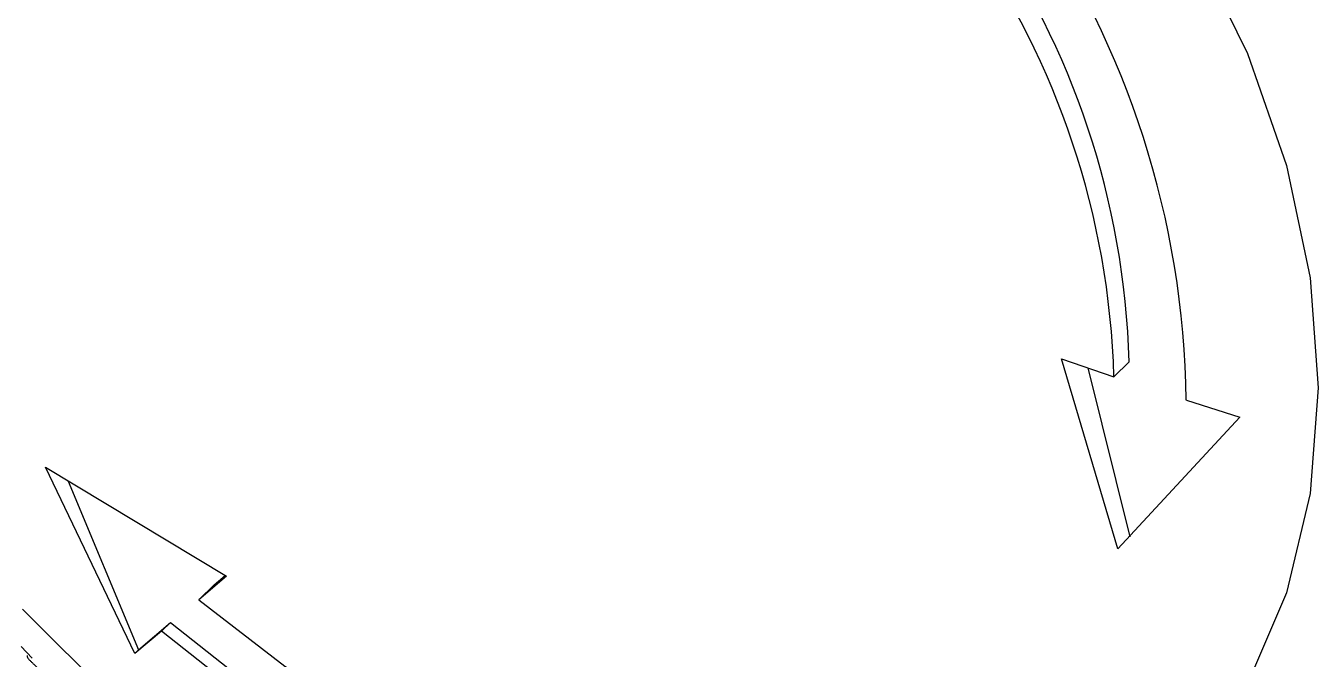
# Model space of a CAD drawing. Header units: millimetres. Extents: x 0 to 279, y 0 to 216.
# Drawn here: x 188.245 to 190.394, y 89.124 to 90.178 of the extents above; entities that cross this region are included whole.
import ezdxf

# ---------------------------------------------------------------- set-up
doc = ezdxf.new("R2010")
doc.units = ezdxf.units.MM

msp = doc.modelspace()

# ---------------------------------------------------------------- linework, layer by layer
at = {"color": 7, "linetype": 'Continuous', "lineweight": 25}
for p, q in [((190.0604, 89.308), (189.9669, 89.6236)), ((189.9669, 89.6236), (190.0541, 89.5941)), ((190.0108, 89.6088), (190.0807, 89.3278)), ((190.0541, 89.5941), (190.0795, 89.6189)), ((190.1745, 89.5549), (190.2632, 89.5269)), ((190.2632, 89.5269), (190.0604, 89.308)), ((188.2774, 89.4434), (188.5787, 89.2621)), ((188.4262, 89.1334), (188.2774, 89.4434)), ((188.3154, 89.4205), (188.4325, 89.1396)), ((188.5787, 89.2621), (188.5327, 89.2231)), ((188.5581, 89.2479), (188.5762, 89.2636)), ((188.5327, 89.2231), (188.5581, 89.2479)), ((188.4707, 89.1709), (188.4262, 89.1334)), ((188.4325, 89.1396), (188.4856, 89.1853)), ((188.4856, 89.1853), (188.4707, 89.1709)), ((188.2373, 89.1451), (188.2555, 89.126)), ((188.4325, 89.1396), (188.4262, 89.1334))]:
    msp.add_line(p, q, dxfattribs=at)
at = {"color": 7, "linetype": 'Continuous', "lineweight": 25, "flags": 128}
for points in [[(188.2394, 91.1144), (188.3881, 91.1818), (188.5511, 91.2238), (188.7252, 91.2394), (188.9066, 91.2283), (189.0919, 91.1908), (189.2772, 91.1276), (189.4586, 91.0401), (189.6327, 90.9298), (189.7957, 90.7993), (189.9444, 90.651), (190.0757, 90.488), (190.187, 90.3137), (190.276, 90.1315), (190.3409, 89.9452), (190.3804, 89.7586), (190.3936, 89.5754), (190.3804, 89.3995), (190.3409, 89.2343), (190.276, 89.0833)], [(188.5327, 89.2231), (188.6755, 89.1127), (188.8283, 89.0228), (188.9872, 88.9558), (189.148, 88.9133), (189.3064, 88.8966), (189.4584, 88.9059), (189.6001, 88.9412), (189.7276, 89.0015), (189.8376, 89.0851)], [(188.3881, 89.0591), (188.2394, 89.2074)], [(189.9346, 89.0051), (189.811, 88.9114), (189.6676, 88.8442), (189.5082, 88.8053), (189.3373, 88.7958), (189.1592, 88.816), (188.9787, 88.8652), (188.8007, 88.9423), (188.6298, 89.0451), (188.4707, 89.1709)], [(188.4856, 89.1853), (188.6447, 89.0596), (188.8155, 88.9568), (188.9935, 88.8797), (189.174, 88.8304), (189.3521, 88.8103), (189.5231, 88.8198), (189.6824, 88.8586), (189.8258, 88.9258), (189.9337, 89.0052)]]:
    msp.add_lwpolyline(points, dxfattribs=at)
at = {"color": 7, "linetype": 'Continuous', "lineweight": 25}
for centre, radius, start, end in [((188.6798, 89.535), 1.4948, 0.763, 68.1916), ((188.7245, 89.5794), 1.3556, 1.6698, 67.9483), ((188.6991, 89.5546), 1.3556, 1.6698, 67.9483)]:
    msp.add_arc(centre, radius, start, end, dxfattribs=at)
msp.add_open_spline([(188.2473, 89.1301), (188.2473, 89.1291), (188.2472, 89.1274), (188.2503, 89.1236), (188.2542, 89.1196), (188.2583, 89.1157), (188.2631, 89.1111), (188.2667, 89.1075), (188.2685, 89.1058)], degree=3, knots=[0, 0, 0, 0, 0.271889, 0.508742, 0.639285, 0.758136, 0.883791, 1, 1, 1, 1], dxfattribs=at)

doc.saveas('drawing.dxf')
